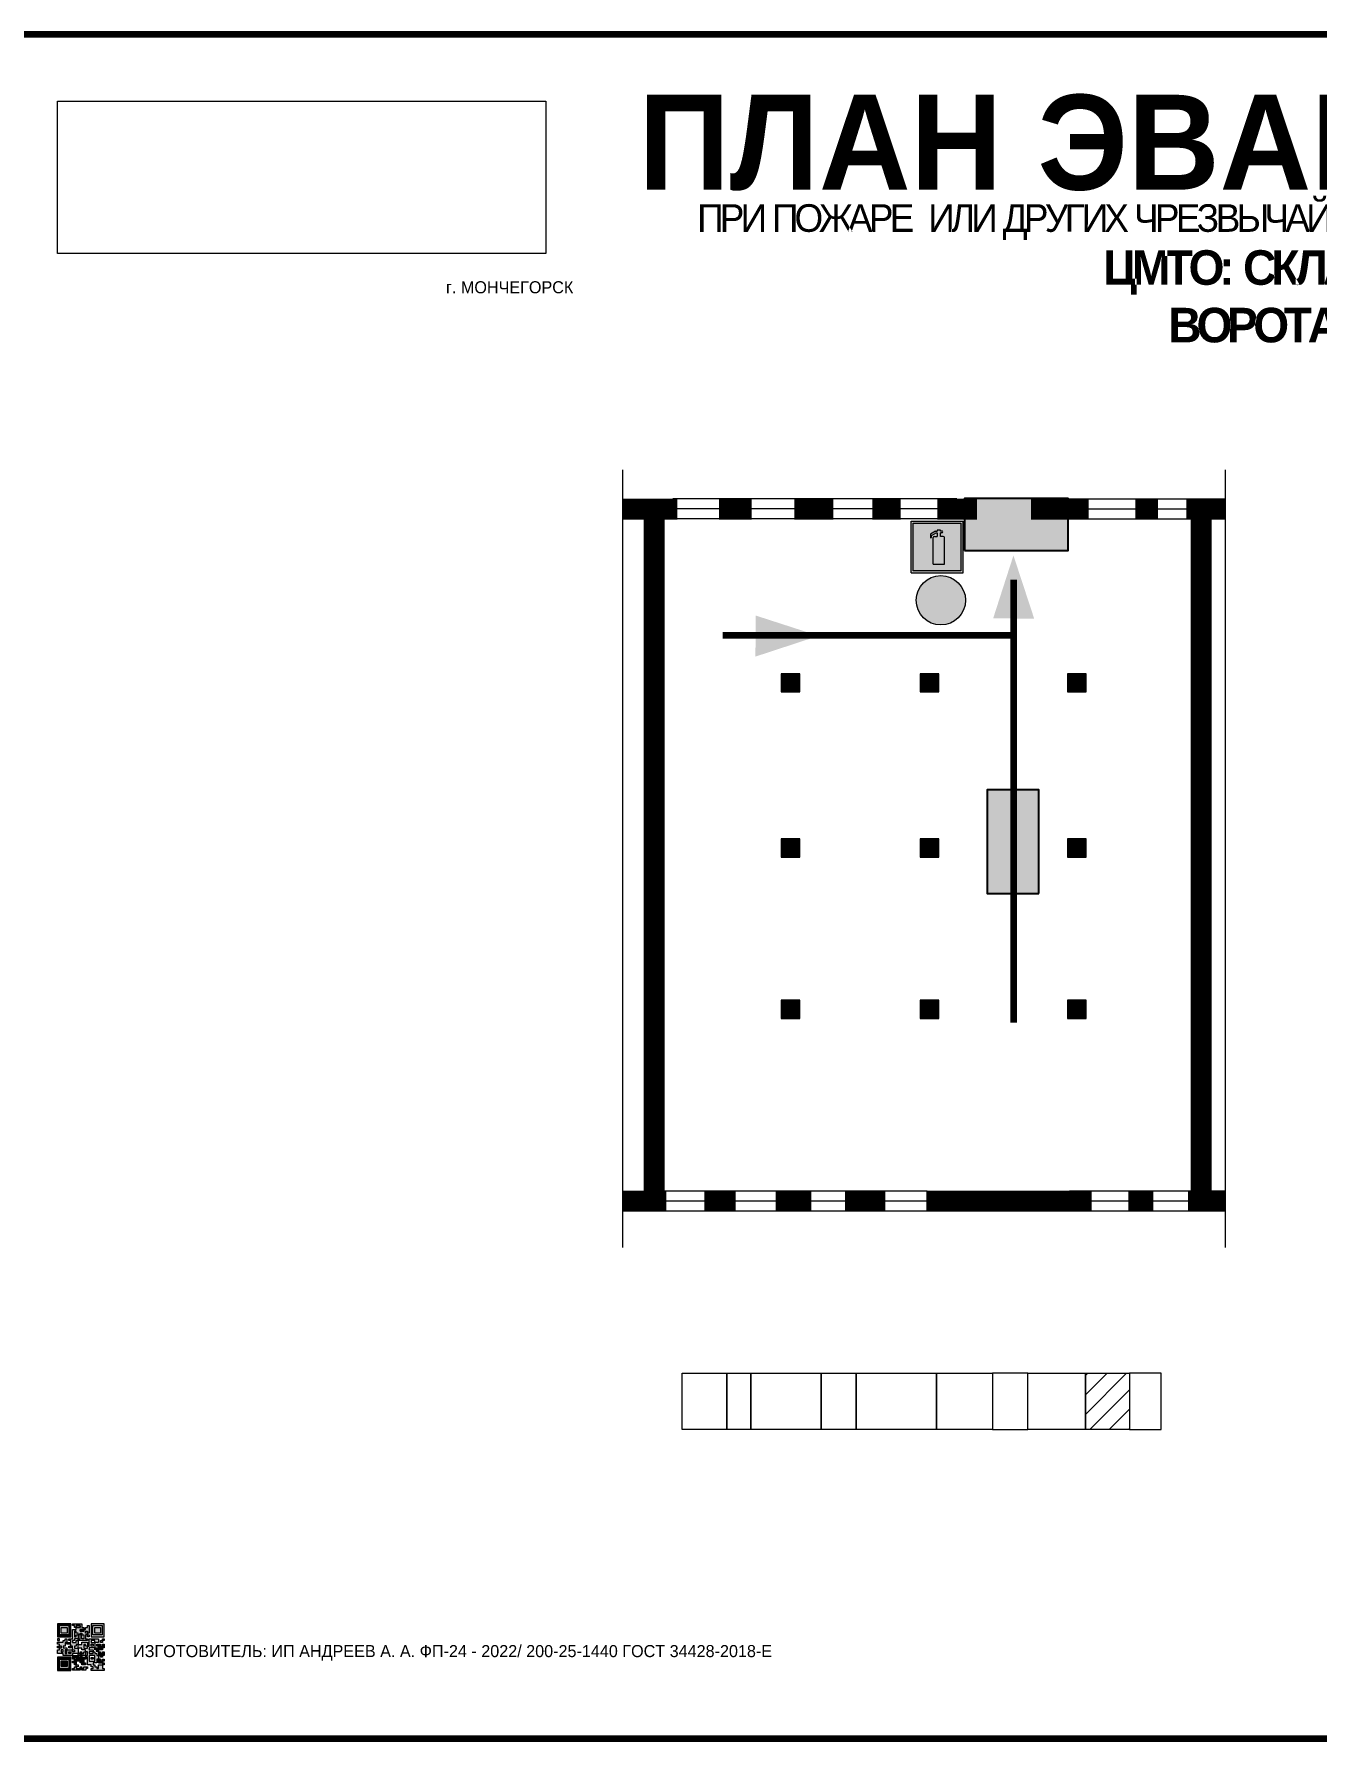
# Model space of a CAD drawing. Header units: millimetres. Extents: x 13810 to 67229, y 12374 to 21950.
# Drawn here: x 31305.3 to 31602.6, y 19877 to 20272 of the extents above; entities that cross this region are included whole.
import ezdxf

# ---------------------------------------------------------------- set-up
doc = ezdxf.new("R2010")
doc.units = ezdxf.units.MM
doc.layers.add('План_Штампы', color=7, linetype='Continuous')
doc.styles.add('обычный', font='arial.ttf')
picture_1 = doc.add_image_def('image1.jpg', size_in_pixel=(337, 105))

# ---------------------------------------------------------------- blocks, each defined once
blk = doc.blocks.new('QR')
at = {"lineweight": 0}
h = blk.add_hatch(color=256, dxfattribs=at)
h.dxf.hatch_style = 1
h.paths.add_polyline_path([(9241.16, 2687.38), (9242.01, 2687.38), (9242.01, 2687.83), (9241.59, 2687.83), (9241.59, 2688.68), (9239.45, 2688.68), (9239.45, 2688.25), (9239.86, 2688.25), (9239.86, 2687.83), (9240.29, 2687.83), (9240.29, 2688.25), (9241.16, 2688.25), (9241.16, 2687.83), (9240.29, 2687.83), (9240.29, 2687.38), (9239.45, 2687.38), (9239.45, 2685.22), (9238.57, 2685.22), (9238.57, 2684.8), (9239.02, 2684.8), (9239.02, 2684.37), (9238.13, 2684.37), (9238.13, 2683.92), (9239.02, 2683.92), (9239.02, 2683.5), (9239.44, 2683.5), (9239.44, 2682.64), (9239.87, 2682.64), (9239.87, 2682.18), (9239.44, 2682.18), (9239.44, 2682.64), (9238.13, 2682.64), (9238.13, 2681.76), (9237.71, 2681.76), (9237.71, 2682.64), (9238.13, 2682.64), (9238.13, 2683.07), (9237.27, 2683.07), (9237.27, 2683.51), (9237.71, 2683.51), (9237.71, 2684.37), (9238.13, 2684.37), (9238.13, 2685.22), (9237.71, 2685.22), (9237.71, 2684.8), (9237.28, 2684.8), (9237.28, 2684.38), (9235.98, 2684.38), (9235.98, 2683.92), (9236.4, 2683.92), (9236.4, 2683.49), (9236.84, 2683.49), (9236.84, 2683.07), (9236.4, 2683.07), (9236.4, 2682.64), (9235.98, 2682.64), (9235.98, 2681.76), (9237.29, 2681.76), (9237.29, 2681.33), (9239.43, 2681.33), (9239.43, 2681.76), (9240.74, 2681.76), (9240.74, 2683.05), (9239.87, 2683.05), (9239.87, 2683.5), (9240.29, 2683.5), (9240.29, 2683.91), (9240.74, 2683.91), (9240.74, 2684.81), (9240.29, 2684.81), (9240.29, 2684.79), (9240.29, 2684.37), (9239.45, 2684.37), (9239.45, 2684.8), (9239.87, 2684.8), (9239.87, 2685.21), (9240.74, 2685.21), (9240.74, 2686.1), (9240.29, 2686.1), (9240.29, 2685.64), (9239.86, 2685.64), (9239.86, 2686.95), (9240.29, 2686.95), (9240.29, 2686.52), (9240.74, 2686.52), (9240.74, 2686.1), (9241.16, 2686.1), (9241.16, 2686.53), (9241.59, 2686.53), (9241.59, 2686.1), (9242.02, 2686.1), (9242.02, 2685.21), (9241.59, 2685.21), (9241.59, 2686.1), (9241.16, 2686.1), (9241.16, 2685.21), (9240.74, 2685.21), (9240.74, 2684.81), (9242.89, 2684.81), (9242.89, 2685.22), (9242.47, 2685.22), (9242.47, 2686.11), (9242.89, 2686.11), (9242.89, 2686.52), (9242.46, 2686.52), (9242.46, 2686.95), (9242.89, 2686.95), (9242.89, 2686.52), (9243.32, 2686.52), (9243.32, 2688.26), (9242.9, 2688.26), (9242.9, 2687.83), (9242.47, 2687.83), (9242.47, 2687.38), (9242.01, 2687.38), (9242.01, 2686.94), (9241.16, 2686.94)])
h.paths.add_polyline_path([(9239.02, 2682.18), (9239.02, 2681.76), (9238.54, 2681.76), (9238.54, 2682.18)], flags=16)
h.paths.add_polyline_path([(9237.27, 2682.65), (9237.27, 2682.19), (9236.83, 2682.19), (9236.83, 2682.65)], flags=16)
h = blk.add_hatch(color=256, dxfattribs=at)
h.dxf.hatch_style = 1
h.paths.add_polyline_path([(9238.15, 2687.83), (9236.83, 2687.83), (9236.83, 2686.52), (9238.15, 2686.52)], flags=0)
h.paths.add_polyline_path([(9239.01, 2685.65), (9239.01, 2688.68), (9235.98, 2688.68), (9235.98, 2685.65)])
h.paths.add_polyline_path([(9236.41, 2686.1), (9236.41, 2688.26), (9238.56, 2688.26), (9238.56, 2686.1)], flags=16)
h.paths.add_polyline_path([(9236.83, 2686.52), (9236.83, 2687.83), (9238.15, 2687.83), (9238.15, 2686.52)], flags=0)
h = blk.add_hatch(color=256, dxfattribs=at)
h.dxf.hatch_style = 1
h.paths.add_polyline_path([(9243.32, 2686.11), (9242.89, 2686.11), (9242.89, 2685.64), (9243.32, 2685.64)])
h.paths.add_polyline_path([(9239.02, 2683.07), (9239.02, 2683.5), (9238.56, 2683.5), (9238.56, 2683.07)])
h.paths.add_polyline_path([(9236.4, 2684.8), (9236.4, 2685.22), (9235.98, 2685.22), (9235.98, 2684.8)])
h.paths.add_polyline_path([(9236.4, 2683.07), (9236.4, 2683.49), (9235.98, 2683.49), (9235.98, 2683.07)])
h = blk.add_hatch(color=256, dxfattribs=at)
h.dxf.hatch_style = 1
h.paths.add_polyline_path([(9238.15, 2686.52), (9238.15, 2687.83), (9236.83, 2687.83), (9236.83, 2686.52)])
h.paths.add_polyline_path([(9245.91, 2686.52), (9245.91, 2687.83), (9244.59, 2687.83), (9244.59, 2686.52)], flags=0)
h.paths.add_polyline_path([(9246.77, 2685.65), (9246.77, 2688.68), (9243.74, 2688.68), (9243.74, 2685.65)])
h.paths.add_polyline_path([(9244.17, 2686.1), (9244.17, 2688.26), (9246.32, 2688.26), (9246.32, 2686.1)], flags=16)
h.paths.add_polyline_path([(9244.59, 2686.52), (9244.59, 2687.83), (9245.91, 2687.83), (9245.91, 2686.52)], flags=0)
h = blk.add_hatch(color=256, dxfattribs=at)
h.dxf.hatch_style = 1
h.paths.add_polyline_path([(9240.75, 2681.76), (9240.75, 2681.35), (9241.17, 2681.35), (9241.17, 2681.76)])
h.paths.add_polyline_path([(9241.6, 2682.18), (9241.17, 2682.18), (9241.17, 2681.76), (9241.6, 2681.76)])
h.paths.add_polyline_path([(9242.47, 2681.34), (9242.47, 2682.19), (9242.02, 2682.19), (9242.02, 2681.76), (9241.6, 2681.76), (9241.6, 2681.34)])
h.paths.add_polyline_path([(9239.87, 2678.3), (9239.44, 2678.3), (9239.44, 2677.89), (9241.17, 2677.89), (9241.17, 2678.3), (9240.28, 2678.3), (9240.28, 2678.73), (9239.87, 2678.73)])
h.paths.add_polyline_path([(9240.75, 2678.73), (9240.75, 2679.19), (9240.28, 2679.19), (9240.28, 2678.73)])
h.paths.add_polyline_path([(9241.6, 2678.73), (9241.17, 2678.73), (9241.17, 2678.3), (9241.6, 2678.3)])
h.paths.add_polyline_path([(9242.02, 2678.3), (9241.6, 2678.3), (9241.6, 2677.89), (9242.48, 2677.89), (9242.48, 2678.31), (9242.9, 2678.31), (9242.9, 2678.73), (9242.02, 2678.73)])
h.paths.add_polyline_path([(9246.36, 2684.37), (9246.36, 2684.79), (9245.93, 2684.79), (9245.93, 2684.37)])
h.paths.add_polyline_path([(9246.78, 2685.2), (9246.36, 2685.2), (9246.36, 2684.79), (9246.78, 2684.79)])
h.paths.add_polyline_path([(9245.91, 2687.83), (9244.59, 2687.83), (9244.59, 2686.52), (9245.91, 2686.52)])
h = blk.add_hatch(color=256, dxfattribs=at)
h.dxf.hatch_style = 1
h.paths.add_polyline_path([(9243.32, 2682.64), (9243.32, 2683.07), (9244.62, 2683.07), (9244.62, 2684.37), (9243.74, 2684.37), (9243.74, 2684.8), (9244.62, 2684.8), (9244.62, 2684.37), (9245.48, 2684.37), (9245.48, 2685.22), (9243.32, 2685.22), (9243.32, 2683.5), (9242.89, 2683.5), (9242.89, 2683.06), (9242.01, 2683.06), (9242.01, 2683.91), (9242.47, 2683.91), (9242.47, 2683.5), (9242.89, 2683.5), (9242.89, 2684.38), (9241.59, 2684.38), (9241.59, 2683.91), (9240.74, 2683.91), (9240.74, 2683.05), (9241.59, 2683.05), (9241.59, 2682.64), (9242.47, 2682.64), (9242.47, 2682.19), (9242.91, 2682.19), (9242.91, 2681.34), (9242.48, 2681.34), (9242.48, 2680.91), (9242.91, 2680.91), (9242.91, 2679.17), (9243.75, 2679.17), (9243.75, 2678.73), (9244.2, 2678.73), (9244.2, 2678.3), (9243.75, 2678.3), (9243.75, 2677.88), (9246.78, 2677.88), (9246.78, 2678.3), (9246.35, 2678.3), (9246.35, 2679.19), (9245.48, 2679.19), (9245.48, 2678.31), (9245.05, 2678.31), (9245.05, 2678.73), (9244.62, 2678.73), (9244.62, 2679.19), (9244.2, 2679.19), (9244.2, 2679.61), (9245.05, 2679.61), (9245.05, 2680.46), (9245.48, 2680.46), (9245.48, 2681.34), (9245.04, 2681.34), (9245.04, 2681.76), (9244.63, 2681.76), (9244.63, 2682.19), (9244.21, 2682.19), (9244.21, 2681.76), (9243.32, 2681.76), (9243.32, 2682.19), (9244.21, 2682.19), (9244.21, 2682.64)])
h.paths.add_polyline_path([(9243.75, 2683.49), (9243.75, 2683.92), (9244.21, 2683.92), (9244.21, 2683.49)], flags=16)
h.paths.add_polyline_path([(9243.32, 2681.34), (9244.63, 2681.34), (9244.63, 2680.04), (9243.32, 2680.04)], flags=16)
h.paths.add_polyline_path([(9243.76, 2680.89), (9244.18, 2680.89), (9244.18, 2680.48), (9243.76, 2680.48)], flags=0)
h = blk.add_hatch(color=256, dxfattribs=at)
h.dxf.hatch_style = 1
h.paths.add_polyline_path([(9246.36, 2683.07), (9246.78, 2683.07), (9246.78, 2683.92), (9246.36, 2683.92), (9246.36, 2683.49), (9245.92, 2683.49), (9245.92, 2683.92), (9245.06, 2683.92), (9245.06, 2683.49), (9245.48, 2683.49), (9245.48, 2683.07), (9244.62, 2683.07), (9244.62, 2682.65), (9245.05, 2682.65), (9245.05, 2682.18), (9245.48, 2682.18), (9245.48, 2682.65), (9246.36, 2682.65)])
h.paths.add_polyline_path([(9246.78, 2682.18), (9246.36, 2682.18), (9246.36, 2681.75), (9245.92, 2681.75), (9245.92, 2682.18), (9245.48, 2682.18), (9245.48, 2681.34), (9245.48, 2681.34), (9245.94, 2681.34), (9245.94, 2680.91), (9246.36, 2680.91), (9246.36, 2681.34), (9246.78, 2681.34)])
h = blk.add_hatch(color=256, dxfattribs=at)
h.dxf.hatch_style = 1
h.paths.add_polyline_path([(9235.98, 2680.9), (9235.98, 2677.86), (9239.02, 2677.86), (9239.02, 2680.9)])
h.paths.add_polyline_path([(9238.57, 2680.48), (9238.57, 2678.32), (9236.41, 2678.32), (9236.41, 2680.48)], flags=16)
h.paths.add_polyline_path([(9238.15, 2680.05), (9238.15, 2678.74), (9236.83, 2678.74), (9236.83, 2680.05)], flags=0)
h = blk.add_hatch(color=256, dxfattribs=at)
h.dxf.hatch_style = 1
h.paths.add_polyline_path([(9238.15, 2680.05), (9236.83, 2680.05), (9236.83, 2678.74), (9238.15, 2678.74)])
h = blk.add_hatch(color=256, dxfattribs=at)
h.dxf.hatch_style = 1
h.paths.add_polyline_path([(9242.02, 2680.46), (9242.48, 2680.46), (9242.48, 2680.91), (9241.58, 2680.91), (9241.58, 2681.35), (9241.17, 2681.35), (9241.17, 2680.91), (9240.75, 2680.91), (9240.75, 2681.33), (9239.43, 2681.33), (9239.43, 2680.46), (9239.86, 2680.46), (9239.86, 2680.92), (9240.3, 2680.92), (9240.3, 2680.46), (9239.86, 2680.46), (9239.86, 2680.04), (9239.44, 2680.04), (9239.44, 2679.62), (9239.86, 2679.62), (9239.86, 2679.19), (9240.29, 2679.19), (9240.29, 2680.03), (9241.18, 2680.03), (9241.18, 2680.47), (9241.6, 2680.47), (9241.6, 2680.03), (9241.18, 2680.03), (9241.18, 2679.61), (9241.6, 2679.61), (9241.6, 2679.19), (9242.47, 2679.19), (9242.47, 2679.6), (9242.02, 2679.6)])
h = blk.add_hatch(color=256, dxfattribs=at)
h.dxf.hatch_style = 1
h.paths.add_polyline_path([(9244.18, 2680.48), (9244.18, 2680.89), (9243.76, 2680.89), (9243.76, 2680.48)])
h = blk.add_hatch(color=256, dxfattribs=at)
h.dxf.hatch_style = 1
h.paths.add_polyline_path([(9245.93, 2680.04), (9245.93, 2680.46), (9245.48, 2680.46), (9245.48, 2679.62), (9246.35, 2679.62), (9246.35, 2680.04)])
h.paths.add_polyline_path([(9246.78, 2680.04), (9246.78, 2680.46), (9246.35, 2680.46), (9246.35, 2680.04)])
h.paths.add_polyline_path([(9246.78, 2679.18), (9246.78, 2679.62), (9246.35, 2679.62), (9246.35, 2679.18)])
for points in [[(9237.71, 2685.22), (9238.13, 2685.22), (9238.13, 2684.37), (9237.71, 2684.37), (9237.71, 2683.51), (9237.27, 2683.51), (9237.27, 2683.07), (9238.13, 2683.07), (9238.13, 2682.64), (9237.71, 2682.64), (9237.71, 2681.76), (9238.13, 2681.76), (9238.13, 2682.64), (9239.44, 2682.64), (9239.44, 2683.5), (9239.02, 2683.5), (9239.02, 2683.07), (9238.56, 2683.07), (9238.56, 2683.5), (9239.02, 2683.5), (9239.02, 2683.92), (9238.13, 2683.92), (9238.13, 2684.37), (9239.02, 2684.37), (9239.02, 2684.8), (9238.57, 2684.8), (9238.57, 2685.22), (9239.45, 2685.22), (9239.45, 2687.38), (9240.29, 2687.38), (9240.29, 2687.83), (9239.86, 2687.83), (9239.86, 2688.25), (9239.45, 2688.25), (9239.45, 2688.68), (9241.59, 2688.68), (9241.59, 2687.83), (9242.01, 2687.83), (9242.01, 2687.38), (9242.47, 2687.38), (9242.47, 2687.83), (9242.9, 2687.83), (9242.9, 2688.26), (9243.32, 2688.26), (9243.32, 2686.52), (9242.89, 2686.52), (9242.89, 2686.11), (9243.32, 2686.11), (9243.32, 2685.64), (9242.89, 2685.64), (9242.89, 2686.11), (9242.47, 2686.11), (9242.47, 2685.22), (9242.89, 2685.22), (9242.89, 2684.81), (9240.74, 2684.81), (9240.74, 2683.91), (9241.59, 2683.91), (9241.59, 2684.38), (9242.89, 2684.38), (9242.89, 2683.5), (9242.47, 2683.5), (9242.47, 2683.91), (9242.01, 2683.91), (9242.01, 2683.06), (9242.89, 2683.06), (9242.89, 2683.5), (9243.32, 2683.5), (9243.32, 2685.22), (9245.48, 2685.22), (9245.48, 2684.37), (9244.62, 2684.37), (9244.62, 2683.07), (9245.48, 2683.07), (9245.48, 2683.49), (9245.06, 2683.49), (9245.06, 2683.92), (9245.92, 2683.92), (9245.92, 2683.49), (9246.36, 2683.49), (9246.36, 2683.92), (9246.78, 2683.92), (9246.78, 2683.07), (9246.36, 2683.07), (9246.36, 2682.65), (9245.48, 2682.65), (9245.48, 2682.18), (9245.92, 2682.18), (9245.92, 2681.75), (9246.36, 2681.75), (9246.36, 2682.18), (9246.78, 2682.18), (9246.78, 2681.34), (9246.36, 2681.34), (9246.36, 2680.91), (9245.94, 2680.91), (9245.94, 2681.34), (9245.48, 2681.34), (9245.48, 2680.46), (9245.93, 2680.46), (9245.93, 2680.04), (9246.35, 2680.04), (9246.35, 2680.46), (9246.78, 2680.46), (9246.78, 2680.04), (9246.78, 2680.04), (9246.35, 2680.04), (9246.35, 2679.62), (9246.78, 2679.62), (9246.78, 2679.18), (9246.35, 2679.18), (9246.35, 2678.3), (9246.78, 2678.3), (9246.78, 2677.88), (9243.75, 2677.88), (9243.75, 2678.3), (9244.2, 2678.3), (9244.2, 2678.73), (9243.75, 2678.73), (9243.75, 2679.17), (9242.91, 2679.17), (9242.91, 2680.91), (9242.48, 2680.91), (9242.48, 2680.46), (9242.02, 2680.46), (9242.02, 2679.6), (9242.47, 2679.6), (9242.47, 2679.19), (9241.6, 2679.19), (9241.6, 2679.61), (9241.18, 2679.61), (9241.18, 2680.03), (9240.29, 2680.03), (9240.29, 2679.19), (9240.75, 2679.19), (9240.75, 2678.73), (9240.28, 2678.73), (9240.28, 2678.3), (9241.17, 2678.3), (9241.17, 2678.73), (9241.6, 2678.73), (9241.6, 2678.3), (9242.02, 2678.3), (9242.02, 2678.73), (9242.9, 2678.73), (9242.9, 2678.31), (9242.48, 2678.31), (9242.48, 2677.89), (9241.6, 2677.89), (9241.6, 2678.3), (9241.17, 2678.3), (9241.17, 2677.89), (9239.44, 2677.89), (9239.44, 2678.3), (9239.87, 2678.3), (9239.87, 2678.73), (9240.28, 2678.73), (9240.28, 2679.19), (9240.29, 2679.19), (9239.86, 2679.19), (9239.86, 2679.62), (9239.44, 2679.62), (9239.44, 2680.04), (9239.86, 2680.04), (9239.86, 2680.46), (9239.43, 2680.46), (9239.43, 2681.33), (9237.29, 2681.33), (9237.29, 2681.76), (9235.98, 2681.76), (9235.98, 2682.64), (9236.4, 2682.64), (9236.4, 2683.07), (9235.98, 2683.07), (9235.98, 2683.49), (9236.4, 2683.49), (9236.4, 2683.92), (9235.98, 2683.92), (9235.98, 2684.38), (9237.28, 2684.38), (9237.28, 2684.8), (9237.71, 2684.8), (9237.71, 2685.22), (9237.92, 2685.22)], [(9240.74, 2686.1), (9240.74, 2686.52), (9240.29, 2686.52), (9240.29, 2686.95), (9239.86, 2686.95), (9239.86, 2685.64), (9240.29, 2685.64), (9240.29, 2686.1), (9240.74, 2686.1), (9240.74, 2686.52)], [(9240.74, 2683.05), (9240.74, 2681.76), (9239.43, 2681.76), (9239.43, 2681.33), (9240.75, 2681.33), (9240.75, 2681.35), (9240.75, 2680.91), (9241.17, 2680.91), (9241.17, 2681.35), (9241.58, 2681.35), (9241.58, 2680.91), (9242.48, 2680.91), (9242.48, 2681.34), (9242.91, 2681.34), (9242.91, 2682.19), (9242.47, 2682.19), (9242.47, 2682.64), (9241.59, 2682.64), (9241.59, 2683.05), (9240.74, 2683.05)], [(9240.74, 2685.21), (9239.87, 2685.21), (9239.87, 2684.8), (9239.45, 2684.8), (9239.45, 2684.37), (9240.29, 2684.37), (9240.29, 2684.79), (9240.29, 2684.81), (9240.74, 2684.81), (9240.74, 2685.21), (9239.87, 2685.21)], [(9240.74, 2683.91), (9240.29, 2683.91), (9240.29, 2683.5), (9239.87, 2683.5), (9239.87, 2683.05), (9240.74, 2683.05), (9240.74, 2683.91)], [(9241.6, 2681.76), (9242.02, 2681.76), (9242.02, 2682.19), (9242.47, 2682.19), (9242.47, 2681.34), (9241.6, 2681.34), (9241.6, 2681.76)], [(9244.62, 2683.07), (9243.32, 2683.07), (9243.32, 2682.64), (9244.21, 2682.64), (9244.21, 2682.19), (9243.32, 2682.19), (9243.32, 2681.76), (9244.21, 2681.76), (9244.21, 2682.19), (9244.63, 2682.19), (9244.63, 2681.76), (9245.04, 2681.76), (9245.04, 2681.34), (9245.48, 2681.34)], [(9244.62, 2684.37), (9244.62, 2684.8), (9243.74, 2684.8), (9243.74, 2684.37), (9244.62, 2684.37)], [(9245.48, 2682.18), (9245.05, 2682.18), (9245.05, 2682.65), (9244.62, 2682.65), (9244.62, 2683.07)], [(9245.48, 2682.18), (9245.48, 2681.34)], [(9239.86, 2680.46), (9239.86, 2680.92), (9240.3, 2680.92), (9240.3, 2680.46), (9239.86, 2680.46)], [(9245.48, 2680.46), (9245.05, 2680.46), (9245.05, 2679.61), (9244.2, 2679.61), (9244.2, 2679.19), (9244.62, 2679.19), (9244.62, 2678.73), (9245.05, 2678.73), (9245.05, 2678.31), (9245.48, 2678.31), (9245.48, 2679.19), (9246.35, 2679.19), (9246.35, 2679.07)], [(9246.35, 2679.62), (9245.48, 2679.62), (9245.48, 2680.46)], [(9245.48, 2680.46), (9245.48, 2679.62), (9246.35, 2679.62), (9246.35, 2680.04), (9245.93, 2680.04), (9245.93, 2680.46), (9245.48, 2680.46), (9245.48, 2679.62)], [(9246.35, 2679.62), (9246.35, 2679.18)]]:
    blk.add_lwpolyline(points, dxfattribs=at)
for points in [[(9235.98, 2685.65), (9239.01, 2685.65), (9239.01, 2688.68), (9235.98, 2688.68)], [(9236.41, 2688.26), (9238.56, 2688.26), (9238.56, 2686.1), (9236.41, 2686.1)], [(9236.83, 2687.83), (9238.15, 2687.83), (9238.15, 2686.52), (9236.83, 2686.52)], [(9240.29, 2687.83), (9241.16, 2687.83), (9241.16, 2688.25), (9240.29, 2688.25)], [(9240.29, 2688.25), (9241.16, 2688.25), (9241.16, 2687.83), (9240.29, 2687.83)], [(9241.16, 2686.1), (9240.74, 2686.1), (9240.74, 2685.21), (9241.16, 2685.21)], [(9242.01, 2687.38), (9241.16, 2687.38), (9241.16, 2686.94), (9242.01, 2686.94)], [(9241.16, 2687.38), (9242.01, 2687.38), (9242.01, 2686.94), (9241.16, 2686.94)], [(9241.16, 2686.53), (9241.59, 2686.53), (9241.59, 2686.1), (9241.16, 2686.1)], [(9241.59, 2686.1), (9242.02, 2686.1), (9242.02, 2685.21), (9241.59, 2685.21)], [(9242.89, 2686.52), (9242.46, 2686.52), (9242.46, 2686.95), (9242.89, 2686.95)], [(9243.74, 2685.65), (9246.77, 2685.65), (9246.77, 2688.68), (9243.74, 2688.68)], [(9244.17, 2688.26), (9246.32, 2688.26), (9246.32, 2686.1), (9244.17, 2686.1)], [(9244.59, 2687.83), (9245.91, 2687.83), (9245.91, 2686.52), (9244.59, 2686.52)], [(9235.98, 2684.8), (9236.4, 2684.8), (9236.4, 2685.22), (9235.98, 2685.22)], [(9236.4, 2683.07), (9236.84, 2683.07), (9236.84, 2683.49), (9236.4, 2683.49)], [(9236.83, 2682.19), (9237.27, 2682.19), (9237.27, 2682.65), (9236.83, 2682.65)], [(9238.54, 2682.18), (9239.02, 2682.18), (9239.02, 2681.76), (9238.54, 2681.76)], [(9239.44, 2682.64), (9239.87, 2682.64), (9239.87, 2682.18), (9239.44, 2682.18)], [(9241.17, 2682.18), (9241.6, 2682.18), (9241.6, 2681.76), (9241.17, 2681.76)], [(9243.75, 2683.92), (9244.21, 2683.92), (9244.21, 2683.49), (9243.75, 2683.49)], [(9245.93, 2684.79), (9246.36, 2684.79), (9246.36, 2684.37), (9245.93, 2684.37)], [(9246.36, 2685.2), (9246.78, 2685.2), (9246.78, 2684.79), (9246.36, 2684.79)], [(9235.98, 2677.86), (9239.02, 2677.86), (9239.02, 2680.9), (9235.98, 2680.9)], [(9236.41, 2680.48), (9238.57, 2680.48), (9238.57, 2678.32), (9236.41, 2678.32)], [(9236.83, 2680.05), (9238.15, 2680.05), (9238.15, 2678.74), (9236.83, 2678.74)], [(9240.75, 2681.76), (9241.17, 2681.76), (9241.17, 2681.35), (9240.75, 2681.35)], [(9241.18, 2680.03), (9241.6, 2680.03), (9241.6, 2680.47), (9241.18, 2680.47)], [(9243.32, 2680.04), (9244.63, 2680.04), (9244.63, 2681.34), (9243.32, 2681.34)], [(9243.76, 2680.89), (9244.18, 2680.89), (9244.18, 2680.48), (9243.76, 2680.48)]]:
    blk.add_lwpolyline(points, close=True, dxfattribs=at)
blk = doc.blocks.new('A$C7B4425F7')
at = {"true_color": 0xffffff}
blk.add_hatch(color=7, dxfattribs=at).paths.add_polyline_path([(0, 0), (-16, 0), (-16, -8), (0, -8)])
h = blk.add_hatch(color=126)
h.paths.add_polyline_path([(-0.2, -0.2), (-15.8, -0.2), (-15.8, -7.8), (-0.2, -7.8)])
h.paths.add_polyline_path([(-11.76, -2.03), (-11.76, -3.66), (-11.17, -3.66, -0.568275), (-11.17, -6.18), (-12.58, -6.18), (-12.58, -2.03)], flags=16)
h.paths.add_polyline_path([(-13.33, -4.12, -0.495768), (-13.59, -6.18), (-15.03, -6.18), (-15.03, -2.03), (-13.59, -2.03, -0.487973)], flags=16)
h.paths.add_polyline_path([(-10.25, -2.03), (-9.48, -2.03), (-9.48, -6.18), (-10.25, -6.18)], flags=16)
h.paths.add_polyline_path([(-13.84, -3.69), (-14.24, -3.69), (-14.24, -3.03), (-13.9, -3.03, -0.692621)], flags=0)
h.paths.add_polyline_path([(-9.15, -2.03), (-8.4, -2.03), (-8.04, -3.07), (-7.68, -2.03), (-6.93, -2.03), (-7.64, -4.1), (-6.93, -6.18), (-7.68, -6.18), (-8.04, -5.14), (-8.4, -6.18), (-9.15, -6.18), (-8.44, -4.1)], flags=16)
h.paths.add_polyline_path([(-11.76, -4.46), (-11.42, -4.46, -0.692621), (-11.36, -5.12), (-11.76, -5.12)], flags=0)
h.paths.add_polyline_path([(-13.9, -5.2), (-14.24, -5.2), (-14.24, -4.55), (-13.84, -4.55, -0.708038)], flags=0)
edge = h.paths.add_edge_path(flags=16)
edge.add_ellipse((-5.51, -4.08), major_axis=(0, 2.05), ratio=0.586184, start_angle=0, end_angle=360)
edge = h.paths.add_edge_path(flags=0)
edge.add_ellipse((-5.51, -4.08), major_axis=(0, 1.14), ratio=0.454828, start_angle=0, end_angle=360)
h.paths.add_polyline_path([(-4.13, -4.96, 0.377264), (-3.48, -4.52, 0.0555), (-3.16, -2.03), (-1.66, -2.03), (-1.66, -4.96), (-0.96, -4.96), (-0.96, -7.01), (-1.75, -7.01), (-1.75, -6.18), (-3.3, -6.18), (-3.3, -7.02), (-4.13, -7.02)], flags=16)
h.paths.add_polyline_path([(-2.73, -2.91), (-2.28, -2.91), (-2.28, -4.96), (-3.05, -4.96, 0.079136)], flags=0)
at = {"color": 126}
blk.add_lwpolyline([(-16, -8), (0, -8), (0, 0), (-16, 0)], close=True, dxfattribs=at)
blk = doc.blocks.new('A$C7B8C2D5B')
at = {"lineweight": 0}
h = blk.add_hatch(color=5, dxfattribs=at)
h.dxf.hatch_style = 1
h.paths.add_polyline_path([(1.4, -3.02, 1), (-2.11, -3.02, 1)])
at = {"color": 5, "lineweight": 0}
blk.add_circle((-0.36, -3.02), 1.75, dxfattribs=at)
blk = doc.blocks.new('A$C3AD82952')
at = {"true_color": 0xf5f5ff}
h = blk.add_hatch(color=7, dxfattribs=at)
h.dxf.hatch_style = 1
h.paths.add_polyline_path([(8.21, 8.73, 0.414214), (7.89, 9.05), (7.22, 9.05), (7.22, 9.92), (7.59, 9.92, 1), (7.57, 10.36), (7.22, 10.36), (7.22, 10.6), (6.43, 10.6), (6.43, 10.36), (6.01, 10.36), (4.74, 9.59), (4.74, 8.69), (4.98, 8.73), (4.98, 9.26), (6.12, 9.91), (6.43, 9.91), (6.43, 9.05), (5.76, 9.05, 0.414214), (5.44, 8.73), (5.44, 2.2), (8.21, 2.2)], flags=0)
h.paths.add_polyline_path([(12.8, 12.8), (0, 12.8), (0, 0), (12.8, 0)])
h.paths.add_polyline_path([(0.51, 12.29), (12.29, 12.29), (12.29, 0.51), (0.51, 0.51)], flags=16)
h.paths.add_polyline_path([(4.74, 9.59), (6.01, 10.36), (6.43, 10.36), (6.43, 10.6), (7.22, 10.6), (7.22, 10.36), (7.59, 10.36, -0.94586), (7.59, 9.92), (7.22, 9.92), (7.22, 9.05), (7.89, 9.05, -0.414214), (8.21, 8.73), (8.21, 2.2), (5.44, 2.2), (5.44, 8.73, -0.414214), (5.76, 9.05), (6.43, 9.05), (6.43, 9.91), (6.12, 9.91), (4.98, 9.26), (4.98, 8.73), (4.74, 8.69)], flags=0)
h = blk.add_hatch(color=242)
h.dxf.hatch_style = 1
h.paths.add_polyline_path([(12.29, 12.29), (0.51, 12.29), (0.51, 0.51), (12.29, 0.51)])
h.paths.add_polyline_path([(4.74, 8.69), (4.74, 9.59), (6.01, 10.36), (6.43, 10.36), (6.43, 10.6), (7.22, 10.6), (7.22, 10.36), (7.59, 10.36, -0.94586), (7.59, 9.92), (7.22, 9.92), (7.22, 9.05), (7.89, 9.05, -0.414214), (8.21, 8.73), (8.21, 2.2), (5.44, 2.2), (5.44, 8.73, -0.414214), (5.76, 9.05), (6.43, 9.05), (6.43, 9.91), (6.12, 9.91), (4.98, 9.26), (4.98, 8.73)], flags=16)
h = blk.add_hatch(color=7, dxfattribs=at)
h.dxf.hatch_style = 1
h.paths.add_polyline_path([(8.21, 8.73, 0.414214), (7.89, 9.05), (7.22, 9.05), (7.22, 9.92), (7.59, 9.92, 1), (7.57, 10.36), (7.22, 10.36), (7.22, 10.6), (6.43, 10.6), (6.43, 10.36), (6.01, 10.36), (4.74, 9.59), (4.74, 8.69), (4.98, 8.73), (4.98, 9.26), (6.12, 9.91), (6.43, 9.91), (6.43, 9.05), (5.76, 9.05, 0.414214), (5.44, 8.73), (5.44, 2.2), (8.21, 2.2)])
at = {"color": 242, "lineweight": 5}
for p, q in [((0, 0), (0, 12.8)), ((0, 12.8), (12.8, 12.8)), ((12.8, 0), (12.8, 12.8)), ((6.01, 10.36), (4.74, 9.59)), ((4.74, 9.59), (4.74, 8.69)), ((4.74, 8.69), (4.98, 8.73)), ((4.98, 9.26), (6.12, 9.91)), ((4.98, 8.73), (4.98, 9.26)), ((5.44, 2.2), (5.44, 8.73)), ((5.76, 9.05), (6.43, 9.05)), ((6.01, 10.36), (6.43, 10.36)), ((6.12, 9.91), (6.43, 9.91)), ((7.22, 10.6), (6.43, 10.6)), ((6.43, 10.6), (6.43, 10.36)), ((6.43, 9.91), (6.43, 9.05)), ((7.22, 10.36), (7.22, 10.6)), ((7.59, 10.36), (7.22, 10.36)), ((7.22, 9.05), (7.22, 9.92)), ((7.59, 9.92), (7.22, 9.92)), ((7.89, 9.05), (7.22, 9.05)), ((8.21, 2.2), (8.21, 8.73)), ((0, 0), (12.8, 0)), ((5.44, 2.2), (8.21, 2.2))]:
    blk.add_line(p, q, dxfattribs=at)
blk.add_lwpolyline([(0.51, 12.29), (12.29, 12.29), (12.29, 0.51), (0.51, 0.51)], close=True, dxfattribs=at)
for centre, radius, start, end in [((5.76, 8.73), 0.32, 90, 180), ((7.58, 10.14), 0.223, 273.1875, 86.8125), ((7.89, 8.73), 0.32, 0, 90)]:
    blk.add_arc(centre, radius, start, end, dxfattribs=at)
blk = doc.blocks.new('A$C32E8229D')
at = {"true_color": 0xffffff}
blk.add_hatch(color=7, dxfattribs=at).paths.add_polyline_path([(0, 0), (0, -8), (16, -8), (16, 0)])
h = blk.add_hatch(color=126)
h.paths.add_polyline_path([(0.2, -0.2), (15.8, -0.2), (15.8, -7.8), (0.2, -7.8)])
h.paths.add_polyline_path([(13.49, -2.05), (12.08, -2.05), (11.37, -2.63, 0.162397), (11.29, -2.84), (11.29, -3.63), (10.35, -3.63), (10.35, -4.05), (11.68, -4.05), (11.68, -3.48), (12.26, -4.28), (11.29, -5.1), (11.29, -6.78), (11.85, -6.78), (11.85, -5.44), (12.8, -4.64), (12.8, -5.94), (14.46, -5.94), (14.46, -5.39), (13.45, -5.39), (13.45, -3.97), (12.46, -2.59), (13.15, -2.59), (13.69, -3.34), (14.18, -3)], flags=16)
h.paths.add_polyline_path([(10.74, -1.82, 1), (11.8, -1.82, 1)], flags=16)
h.paths.add_polyline_path([(9.39, -3.59), (5.99, -3.59), (6.56, -3.03), (5.91, -3.03), (5.1, -3.83), (5.91, -4.64), (6.56, -4.64), (5.99, -4.09), (9.39, -4.09)], flags=16)
h.paths.add_polyline_path([(4.29, -1.08), (1.72, -1.08), (1.72, -6.6), (4.29, -6.6)], flags=16)
at = {"color": 126}
blk.add_lwpolyline([(16, -8), (0, -8), (0, 0), (16, 0)], close=True, dxfattribs=at)

msp = doc.modelspace()

# ---------------------------------------------------------------- hatches: boundary and pattern name
at = {"lineweight": 0}
h = msp.add_hatch(color=256, dxfattribs=at)
h.dxf.hatch_style = 1
h.paths.add_polyline_path([(31482.77, 20123.82), (31478.42, 20123.82), (31478.42, 20119.61), (31482.77, 20119.61)])
h = msp.add_hatch(color=256, dxfattribs=at)
h.dxf.hatch_style = 1
h.paths.add_polyline_path([(31514.98, 20123.82), (31510.64, 20123.82), (31510.64, 20119.61), (31514.98, 20119.61)])
h = msp.add_hatch(color=256, dxfattribs=at)
h.dxf.hatch_style = 1
h.paths.add_polyline_path([(31549.15, 20123.82), (31544.8, 20123.82), (31544.8, 20119.61), (31549.15, 20119.61)])
h = msp.add_hatch(color=256, dxfattribs=at)
h.dxf.hatch_style = 1
h.paths.add_polyline_path([(31482.77, 20085.56), (31478.42, 20085.56), (31478.42, 20081.34), (31482.77, 20081.34)])
h = msp.add_hatch(color=256, dxfattribs=at)
h.dxf.hatch_style = 1
h.paths.add_polyline_path([(31514.98, 20085.56), (31510.64, 20085.56), (31510.64, 20081.34), (31514.98, 20081.34)])
h = msp.add_hatch(color=256, dxfattribs=at)
h.dxf.hatch_style = 1
h.paths.add_polyline_path([(31549.15, 20085.56), (31544.8, 20085.56), (31544.8, 20081.34), (31549.15, 20081.34)])
h = msp.add_hatch(color=256, dxfattribs=at)
h.dxf.hatch_style = 1
h.paths.add_polyline_path([(31482.77, 20048.16), (31478.42, 20048.16), (31478.42, 20043.95), (31482.77, 20043.95)])
h = msp.add_hatch(color=256, dxfattribs=at)
h.dxf.hatch_style = 1
h.paths.add_polyline_path([(31514.98, 20048.16), (31510.64, 20048.16), (31510.64, 20043.95), (31514.98, 20043.95)])
h = msp.add_hatch(color=256, dxfattribs=at)
h.dxf.hatch_style = 1
h.paths.add_polyline_path([(31549.15, 20048.16), (31544.8, 20048.16), (31544.8, 20043.95), (31549.15, 20043.95)])
at = {"lineweight": 0, "true_color": 0x000000}
h = msp.add_hatch(dxfattribs=at)
h.set_pattern_fill('ANSI31', color=18)
h.set_pattern_definition([(45, (12974.4973, -2479.2876), (-2.24506403, 2.24506403), [])])
h.paths.add_polyline_path([(31559.18, 19961.74), (31548.99, 19961.74), (31548.99, 19948.72), (31559.18, 19948.72)])

# ---------------------------------------------------------------- linework, layer by layer
at = {"color": 2, "lineweight": 100}
msp.add_lwpolyline([(31289.29, 20272.03), (31889.29, 20272.03), (31889.29, 19877.03), (31289.29, 19877.03)], close=True, dxfattribs=at)
at = {"lineweight": 0}
for points in [[(31441.7, 20171.08), (31441.7, 19990.87)], [(31581.31, 20171.08), (31581.31, 19990.87)], [(31517.35, 20162.05), (31451.55, 20162.05)], [(31519.12, 20164.36), (31453.33, 20164.36)], [(31581.31, 20161.98), (31541.32, 20161.98)], [(31581.31, 20164.29), (31543.09, 20164.29)], [(31518.34, 20159.68), (31452.54, 20159.68)], [(31581.31, 20159.61), (31542.31, 20159.61)], [(31512.25, 20003.96), (31451.14, 20003.96)], [(31581.31, 20003.95), (31545.22, 20003.95)], [(31512.03, 20001.61), (31450.93, 20001.61)], [(31512.13, 19999.3), (31451.03, 19999.3)], [(31581.31, 20001.59), (31545.01, 20001.59)], [(31581.31, 19999.28), (31545.11, 19999.28)]]:
    msp.add_lwpolyline(points, dxfattribs=at)
at = {"lineweight": 100, "const_width": 4.86}
for points in [[(31454.36, 20161.98), (31441.7, 20161.98)], [(31449.02, 20001.59), (31449.02, 20161.98)], [(31471.64, 20161.98), (31464, 20161.98)], [(31490.52, 20161.98), (31481.48, 20161.98)], [(31506.11, 20161.98), (31499.56, 20161.98)], [(31523.79, 20161.98), (31514.64, 20161.98)], [(31549.73, 20161.98), (31536.34, 20161.98)], [(31565.76, 20161.98), (31560.5, 20161.98)], [(31581.31, 20161.98), (31572.3, 20161.98)], [(31575.78, 20001.59), (31575.78, 20161.98)], [(31441.72, 20001.59), (31451.85, 20001.59)], [(31460.63, 20001.59), (31467.91, 20001.59)], [(31477.14, 20001.59), (31485.43, 20001.59)], [(31493.24, 20001.59), (31502.6, 20001.59)], [(31512.07, 20001.59), (31541.14, 20001.59)], [(31538.47, 20001.59), (31550.37, 20001.59)], [(31558.87, 20001.59), (31564.66, 20001.59)], [(31572.69, 20001.59), (31581.31, 20001.59)]]:
    msp.add_lwpolyline(points, dxfattribs=at)
at = {"color": 126, "lineweight": 100, "true_color": 0x008754}
for points in [[(31532.27, 20145.61), (31532.27, 20132.7), (31464.95, 20132.7)], [(31532.27, 20132.7), (31532.27, 20043.02)]]:
    msp.add_lwpolyline(points, dxfattribs=at)
at = {"lineweight": 0}
for points in [[(31482.77, 20123.82), (31478.42, 20123.82), (31478.42, 20119.61), (31482.77, 20119.61)], [(31514.98, 20123.82), (31510.64, 20123.82), (31510.64, 20119.61), (31514.98, 20119.61)], [(31549.15, 20123.82), (31544.8, 20123.82), (31544.8, 20119.61), (31549.15, 20119.61)], [(31482.77, 20085.56), (31478.42, 20085.56), (31478.42, 20081.34), (31482.77, 20081.34)], [(31514.98, 20085.56), (31510.64, 20085.56), (31510.64, 20081.34), (31514.98, 20081.34)], [(31549.15, 20085.56), (31544.8, 20085.56), (31544.8, 20081.34), (31549.15, 20081.34)], [(31482.77, 20048.16), (31478.42, 20048.16), (31478.42, 20043.95), (31482.77, 20043.95)], [(31514.98, 20048.16), (31510.64, 20048.16), (31510.64, 20043.95), (31514.98, 20043.95)], [(31549.15, 20048.16), (31544.8, 20048.16), (31544.8, 20043.95), (31549.15, 20043.95)], [(31455.52, 19961.74), (31465.83, 19961.74), (31465.83, 19948.72), (31455.52, 19948.72)], [(31465.83, 19961.74), (31471.38, 19961.74), (31471.38, 19948.72), (31465.83, 19948.72)], [(31471.38, 19961.74), (31487.73, 19961.74), (31487.73, 19948.72), (31471.38, 19948.72)], [(31487.73, 19961.74), (31495.86, 19961.74), (31495.86, 19948.72), (31487.73, 19948.72)], [(31495.86, 19961.74), (31514.4, 19961.74), (31514.4, 19948.72), (31495.86, 19948.72)], [(31514.4, 19961.74), (31527.4, 19961.74), (31527.4, 19948.72), (31514.4, 19948.72)], [(31527.4, 19948.72), (31535.62, 19948.72), (31535.62, 19961.74), (31527.4, 19961.74)], [(31535.62, 19961.74), (31548.99, 19961.74), (31548.99, 19948.72), (31535.62, 19948.72)], [(31548.99, 19961.74), (31559.18, 19961.74), (31559.18, 19948.72), (31548.99, 19948.72)], [(31559.18, 19948.72), (31566.51, 19948.72), (31566.51, 19961.74), (31559.18, 19961.74)]]:
    msp.add_lwpolyline(points, close=True, dxfattribs=at)
at = {"layer": 'План_Штампы', "color": 126, "true_color": 0x008754}
for points in [[(31537.07, 20136.61), (31527.56, 20136.64), (31532.27, 20151.23)], [(31472.49, 20127.8), (31472.51, 20137.32), (31487.11, 20132.6)]]:
    msp.add_solid(points, dxfattribs=at)

# ---------------------------------------------------------------- block references
for name, p, xscale, yscale, zscale in [('A$C3AD82952', (31508.59, 20147.17), 0.9375, 0.9375, 0.9375), ('A$C7B8C2D5B', (31516.62, 20150.71), 3.266129029914737, 3.266129029914737, 3.266129029914737)]:
    msp.add_blockref(name, p, dxfattribs=dict(xscale=xscale, yscale=yscale, zscale=zscale))
at = {"color": 22, "lineweight": 100, "true_color": 0xbb1e10}
msp.add_blockref('QR', (22074.8, 17215.03), dxfattribs=at)
at = {"layer": 'План_Штампы', "xscale": 1.5, "yscale": 1.5, "zscale": 1.5}
msp.add_blockref('A$C7B4425F7', (31544.95, 20164.39), dxfattribs=at)
at = {"layer": 'План_Штампы', "color": 126, "true_color": 0x008754, "xscale": -1.5, "yscale": 1.5, "zscale": 1.5, "rotation": 90}
msp.add_blockref('A$C32E8229D', (31526.17, 20096.92), dxfattribs=at)

# ---------------------------------------------------------------- texts
at = {"lineweight": 0, "style": 'обычный'}
for s, insert, char_height, width, attachment_point in [('{\\fProxima Nova Rg|b1|i0|c204|p2;ПЛАН ЭВАКУАЦИИ}', (31445.42, 20257.97), 22, 493.8901, 1), ('\\pi-8.4,l8.4,t8.4;{\\fProxima Nova Rg|b0|i0|c204|p2;г. МОНЧЕГОРСК\\H1.1997x; }', (31415.53, 20213.35), 2.8, 126.6484, 5), ('\\pi-8.4,l8.4,t8.4;{\\fProxima Nova Rg|b0|i0|c204|p2;ИЗГОТОВИТЕЛЬ: ИП АНДРЕЕВ А. А.\\fProxima Nova Rg|b0|i0|c0|p2; \\fProxima Nova Rg|b0|i0|c204|p2;ФП-24 - 2022/ 200-25-1440 ГОСТ 34428-2018-Е\\H1.2266x; }', (31402.3, 19896.97), 2.8, 191.3484, 5)]:
    msp.add_mtext(s, dxfattribs=dict(at, insert=insert, char_height=char_height, width=width, attachment_point=attachment_point))
at = {"color": 0, "lineweight": 0, "insert": (31596.44, 20227.22), "char_height": 8, "width": 449.2158, "attachment_point": 5, "style": 'обычный'}
msp.add_mtext('{\\fArial Black|b1|i0|c204|p34;\\H2x;\\T0.85;  \\fArial Narrow|b0|i0|c204|p34;\\H0.8x;\\W0.9;\\P\\fProxima Nova Rg|b0|i0|c204|p2;\\H0.5x;\\W1;\\C256;ПРИ ПОЖАРЕ  ИЛИ ДРУГИХ ЧРЕЗВЫЧАЙНЫХ СИТУАЦИЯХ  ИЗ ПОМЕЩЕНИЙ \\fProxima Nova Rg|b1|i0|c204|p2;\\H1.25x;\\PЦМТО: СКЛАД №10\\PВОРОТА №9}', dxfattribs=at)

# ---------------------------------------------------------------- pictures from other files: only their frames are drawn
at = {"color": 7, "lineweight": 0, "true_color": 0xf5f5ff}
image = msp.add_image(picture_1, insert=(31310.78, 20221.21), size_in_units=(113.11, 35.24), dxfattribs=at)
image.dxf.flags = 7

doc.saveas('drawing.dxf')
